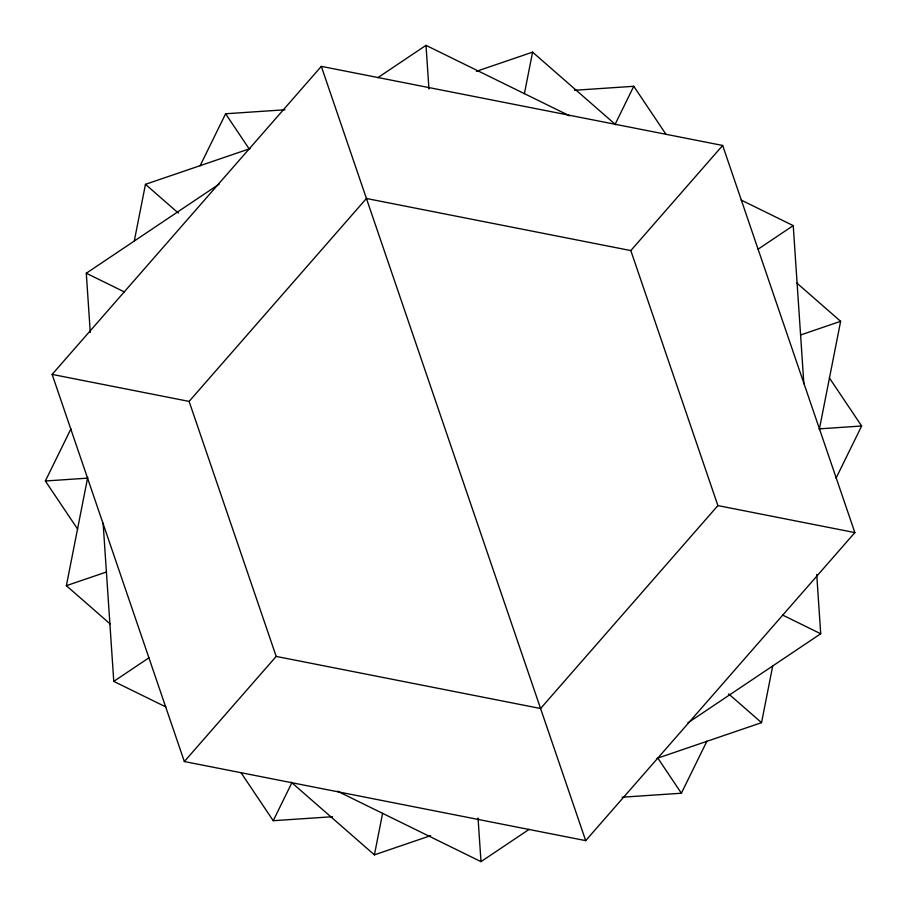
<?xml version="1.0" encoding="UTF-8"?>
<svg xmlns="http://www.w3.org/2000/svg" width="907" height="907" viewBox="0 0 907 907"><rect width="100%" height="100%" fill="white"/><g stroke="black" fill="none" stroke-linecap="round" stroke-linejoin="round"><path stroke-width="1.36" d="M110.076 623.88L66.37 585.684L87.718 477.365M134.236 241.273L145.46 184.336L249.947 148.657M430.678 835.642L374.41 854.859L382.595 813.352M524.405 93.648L532.59 52.141L476.322 71.358M657.053 758.343L761.54 722.664L772.764 665.727M819.282 429.635L840.63 321.316L796.924 283.12M77.685 529.189L45.35 480.993L70.927 428.898M200.05 165.868L225.616 113.772L284.934 109.781M240.899 772.515L273.234 820.71L291.873 782.741M615.127 124.259L633.766 86.29L666.101 134.485M622.066 797.219L681.384 793.228L706.95 741.132M836.073 478.102L861.65 426.007L829.315 377.811M52.141 374.41L321.316 66.37L722.664 145.46L854.859 532.59L585.684 840.63L184.336 761.54L52.141 374.41L189.11 401.404L366.417 198.486L630.807 250.581L717.891 505.596L540.583 708.514L276.193 656.419L189.11 401.404M184.336 761.54L276.193 656.419M630.807 250.581L722.664 145.46M90.281 332.552L86.29 273.234L219.12 184.132M377.811 77.685L426.007 45.35L569.596 115.835M165.868 706.95L113.772 681.384L148.907 657.813M758.093 249.187L793.228 225.616L741.132 200.05M337.404 791.165L480.993 861.65L529.189 829.315M687.88 722.868L820.71 633.766L816.719 574.448M66.37 585.684L106.402 572.022M800.598 334.978L840.63 321.316M574.448 90.281L633.766 86.29M45.35 480.993L87.56 478.148M819.44 428.852L861.65 426.007M273.234 820.71L332.552 816.719M717.891 505.596L854.859 532.59M86.29 273.234L124.259 291.873M782.741 615.127L820.71 633.766M532.59 52.141L615.728 124.792M145.46 184.336L178.373 213.1M728.627 693.9L761.54 722.664M291.272 782.208L374.41 854.859M225.616 113.772L249.187 148.907M657.813 758.093L681.384 793.228M321.316 66.37L585.684 840.63M793.228 225.616L803.874 383.797M426.007 45.35L428.954 88.965M478.046 818.035L480.993 861.65M103.126 523.203L113.772 681.384"/></g></svg>
